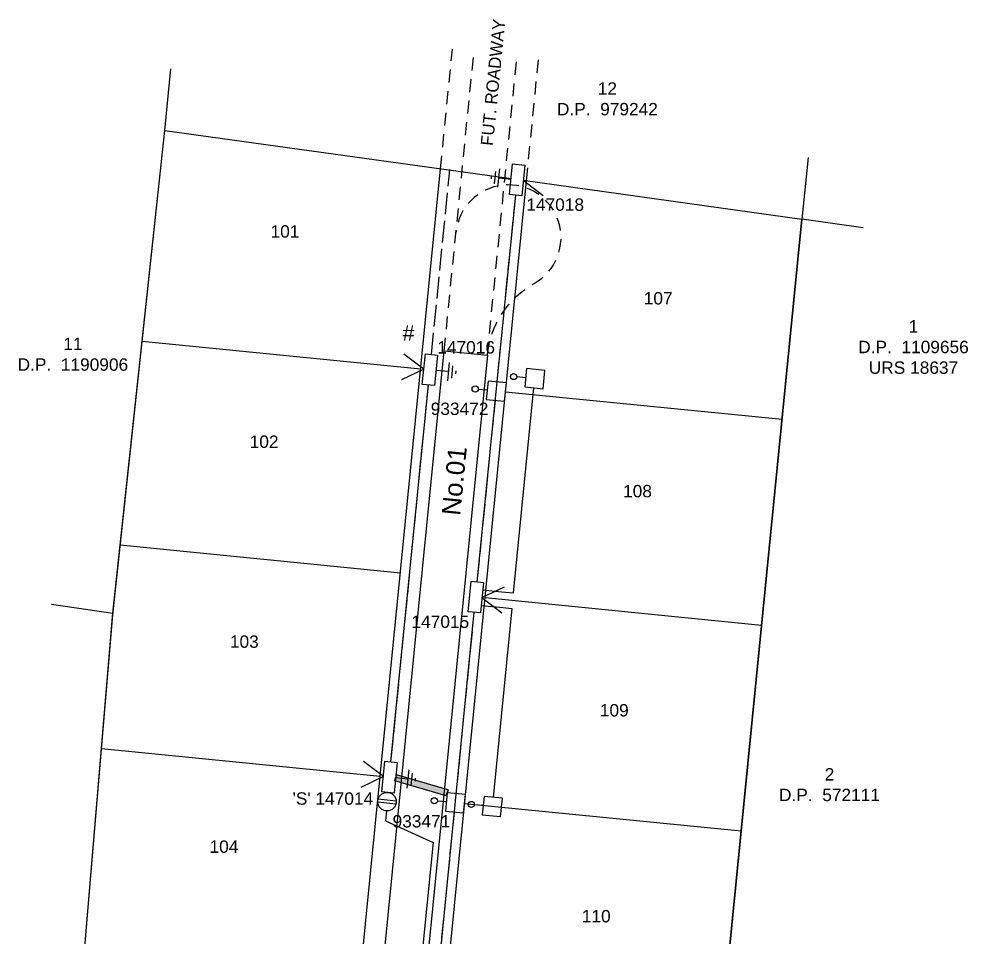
# Model space of a CAD drawing. Header units: metres. Extents: x 301814 to 301983, y 6283017 to 6283340.
# Drawn here: x 301829.7 to 301983, y 6283191.3 to 6283339.6 of the extents above; entities that cross this region are included whole.
import ezdxf
from ezdxf.enums import TextEntityAlignment as Align

# ---------------------------------------------------------------- set-up
doc = ezdxf.new("R2010")
doc.units = ezdxf.units.M
doc.header["$LTSCALE"] = 0.7
for name, pattern in [('Cable Exist OH', [1, 1, 0]), ('Dash', [5, 3, -2]), ('IE Trench LV', [6.5, 5, -1.5])]:
    doc.linetypes.add(name, pattern=pattern)
doc.layers.get('0').update_dxf_attribs({"color": 6})
for name, color, linetype in [('_User Miscellaneous1', 3, 'Continuous'), ('_User Miscellaneous11', 7, 'Continuous'), ('_User Miscellaneous4', 7, 'Continuous'), ('_User Miscellaneous7', 150, 'Continuous'), ('_User Miscellaneous8', 7, 'Continuous'), ('Cadastre Developer_SP_NEW', 4, 'Continuous'), ('Cadastre Land Parcels_SP_EXT', 4, 'Continuous'), ('Cadastre Roads_SP_NEW', 8, 'Continuous'), ('Duct_SP_NEW', 2, 'Continuous'), ('Equip_LV_NEW', 5, 'Continuous'), ('Mains_LV_NEW_R6', 2, 'Continuous'), ('Mains_LV_NEW_T84', 2, 'Continuous'), ('Services_SP_NEW_UG', 2, 'Continuous'), ('SupportsUG_SP_LV_NEW', 2, 'Continuous'), ('SupportsUG_SP_LV_SL_NEW', 2, 'Continuous'), ('Trench_SP_NEW', 2, 'Continuous')]:
    doc.layers.add(name, color=color, linetype=linetype)
doc.layers.add('_User Miscellaneous5', color=7, linetype='Continuous', lineweight=35)
doc.layers.add('_User Notes', color=7, linetype='Continuous', plot=False)
doc.styles.add('ARIAL', font='arial.ttf', dxfattribs={"height": 2})
doc.styles.add('Dot', font='dotfont.shx', dxfattribs={"height": 2})
doc.styles.add('POLE_LABEL', font='arial.ttf')
doc.styles.add('SL_LABEL', font='arial.ttf')
doc.styles.get("Standard").update_dxf_attribs({"font": 'arial.ttf'})
doc.styles.add('style1', font='iso3098b.shx')
doc.linetypes.add('Cable New UG', pattern='A,8,-1,["x",style1,S=3.5,R=0,X=0.35,Y=-1],-3.5', length=12.5)
doc.linetypes.add('Cable Z', pattern='A,8,-1,["Z",Standard,S=2.5,R=0,X=0.35,Y=-1.25],-3.5', length=12.5)

# ---------------------------------------------------------------- blocks, each defined once
blk = doc.blocks.new('*U37')
at = {"lineweight": -3}
blk.add_lwpolyline([(-2.48, 2.49), (2.47, 2.49), (2.47, 0.51), (-2.48, 0.51)], close=True, dxfattribs=at)
for tag, flags, p in [('STREET_CODE', 9, (1.5, 3.5)), ('OWNED_BY', 9, (1.5, 3.3)), ('OPERATED_BY', 9, (1.5, 3.1)), ('STATE', 9, (1.5, 2.7)), ('SUPPORT_TYPE', 9, (1.5, 2.5)), ('SUBURB', 9, (1.5, 1.7)), ('STREETNAME', 9, (1.5, 1.5)), ('MAINTAINED_BY', 9, (1.5, 2.9)), ('USAGE', 9, (1.5, 2.3)), ('LEGEND', 9, (1.5, 2.1)), ('PARENT', 9, (1.5, 1.9)), ('Z', 1, (1.5, 0.9)), ('LOCATION', 9, (1.5, 1.3)), ('NOTES', 9, (1.5, 1.1))]:
    blk.add_attdef(tag, text='', height=0.2, dxfattribs=dict(flags=flags)).set_placement(p, align=Align.MIDDLE_LEFT)
at = {"layer": '_User Miscellaneous4', "style": 'ARIAL', "flags": 8}
blk.add_attdef('ASSET_NUM', text='', height=2, dxfattribs=at).set_placement((2, 5.5), align=Align.MIDDLE_LEFT)
blk = doc.blocks.new('A$C1B2C29DD')
at = {"layer": 'Services_SP_NEW_UG', "color": 2, "flags": 128}
for points in [[(0, 0), (-2.1, 3.44)], [(0, 0), (2.1, 3.44)]]:
    blk.add_lwpolyline(points, dxfattribs=at)
blk = doc.blocks.new('*U38')
at = {"layer": '_User Miscellaneous7', "lineweight": -3}
blk.add_lwpolyline([(1.15, -5.99), (4.12, -5.99), (4.12, -3.02), (1.15, -3.02)], close=True, dxfattribs=at)
blk.add_lwpolyline([(2.63, -3.02), (2.63, -1.57)], dxfattribs=at)
blk.add_circle((2.63, -1.07), 0.5, dxfattribs=at)
at = {"layer": '_User Miscellaneous8', "color": 2, "lineweight": -3}
blk.add_lwpolyline([(-1.49, 0), (1.49, 0), (1.49, 2.97), (-1.49, 2.97)], close=True, dxfattribs=at)
at = {"style": 'POLE_LABEL', "flags": 9}
blk.add_attdef('STRUCTURE_PLANT_NUMBER', text='', height=0.2, dxfattribs=at).set_placement((1.64, 1.73), align=Align.MIDDLE_LEFT)
for tag, flags, p in [('STREET_CODE', 9, (1.64, 1.49)), ('OWNED_BY', 9, (1.64, 1.09)), ('OPERATED_BY', 9, (1.64, 0.89)), ('STATE', 9, (1.64, 0.49)), ('COLUMN_TYPE', 9, (1.64, 1.29)), ('MAINTAINED_BY', 9, (1.64, 0.69)), ('USAGE', 9, (1.64, 0.29)), ('LEGEND', 9, (1.64, 0.09)), ('SUBURB', 9, (1.64, -0.31)), ('STREETNAME', 9, (1.64, -0.51)), ('Z', 1, (1.64, -1.31)), ('PARENT', 9, (1.64, -0.11)), ('LOCATION', 9, (1.64, -0.71)), ('NOTES', 9, (1.64, -0.91)), ('LABEL_ALIGNMENT', 9, (1.64, -1.11))]:
    blk.add_attdef(tag, text='', height=0.2, dxfattribs=dict(flags=flags)).set_placement(p, align=Align.MIDDLE_LEFT)
at = {"layer": '_User Miscellaneous5', "style": 'ARIAL', "flags": 8}
blk.add_attdef('ASSET_NUM', text='', height=2, dxfattribs=at).set_placement((2, 3.49), align=Align.MIDDLE_LEFT)
blk = doc.blocks.new('*U43')
at = {"layer": '_User Miscellaneous8', "color": 2}
blk.add_line((0, 0), (0, 1.45), dxfattribs=at)
blk.add_circle((0, 1.95), 0.5, dxfattribs=at)
for tag, p, flags in [('Z', (0, 0), 1), ('OPERATED_BY', (0, -9.61), 9)]:
    blk.add_attdef(tag, p, '', height=0.2, dxfattribs=dict(flags=flags))
at = {"style": 'SL_LABEL', "flags": 9}
blk.add_attdef('STREET_CODE', text='', height=0.2, dxfattribs=at).set_placement((0, -0.2), align=Align.MIDDLE_LEFT)
at = {"flags": 9}
for tag, p in [('CONSTRUCTED_VOLTAGE', (0, -0.4)), ('CONTROL_TYPE', (0, -0.6)), ('OPERATING_VOLTAGE', (0, -1.4)), ('ORIENTATION', (0, -1.6)), ('LANTERN_PURPOSE', (0, -0.8)), ('LANTERN_TYPE', (0, -1)), ('NO_PHASES', (0, -1.2)), ('OWNED_BY', (0, -1.8)), ('STATE', (0, -2)), ('CEXIST', (0, -2.4)), ('CNEW', (0, -2.6)), ('CNUMBER', (0, -2.8)), ('CREMOVE', (0, -3)), ('USAGE', (0, -2.2)), ('CREPLACE', (0, -3.2)), ('LKINGHEIGHT', (0, -3.4)), ('LBRACKET', (0, -3.6)), ('LBRACKETVOCAB', (0, -3.8)), ('LCATEGORY', (0, -4)), ('LCHARGE1', (0, -4.2)), ('LCHARGE1PERCENT', (0, -4.4)), ('LCHARGE2', (0, -4.6)), ('LCHARGE2PERCENT', (0, -4.8)), ('LCHARGE3', (0, -5)), ('LCHARGE3PERCENT', (0, -5.2)), ('LEXIST', (0, -5.4)), ('LLAMP', (0, -5.6)), ('LLAMPVOCAB', (0, -5.8)), ('LMAST', (0, -6)), ('LMASTVOCAB', (0, -6.2)), ('LNEW', (0, -6.4)), ('LANTNUMBER', (0, -6.6)), ('LOUTREACH', (0, -7)), ('LOUTREACHVOCAB', (0, -7.2)), ('LRATECODE', (0, -7.4)), ('LREMOVE', (0, -7.6)), ('SUBURB', (0, -8.6)), ('STREETNAME', (0, -8.8)), ('LREPLACE', (0, -7.8)), ('LTYPE', (0, -8)), ('LTYPEVOCAB', (0, -8.2)), ('LEGEND', (0, -8.4)), ('LOCATION', (0, -9)), ('NOTES', (0, -9.2)), ('MAINTAINED_BY', (0, -9.86))]:
    blk.add_attdef(tag, text='', height=0.2, dxfattribs=at).set_placement(p, align=Align.MIDDLE_LEFT)
at = {"layer": '_User Notes', "style": 'SL_LABEL', "flags": 8}
blk.add_attdef('ASSET_NUM', text='', height=2.5, dxfattribs=at).set_placement((2, 2), align=Align.MIDDLE_LEFT)
at = {"layer": '_User Notes', "flags": 8}
blk.add_attdef('LNUMBER', text='', height=2.5, dxfattribs=at).set_placement((1.2, -2.8), align=Align.MIDDLE_LEFT)
blk = doc.blocks.new('Earth')
for p, q in [((0, -2.04), (0, 0)), ((-1.5, -2.04), (1.5, -2.04)), ((-1, -2.64), (1, -2.64)), ((-0.25, -3.24), (0.25, -3.24))]:
    blk.add_line(p, q)
blk = doc.blocks.new('*U5530')
at = {"layer": '_User Miscellaneous7', "lineweight": -3}
blk.add_lwpolyline([(-1.49, -6), (1.49, -6), (1.49, -3.03), (-1.49, -3.03)], close=True, dxfattribs=at)
blk.add_lwpolyline([(0, -3.03), (0, -1.58)], dxfattribs=at)
blk.add_circle((0, -1.08), 0.5, dxfattribs=at)
at = {"layer": '_User Miscellaneous8', "color": 2, "lineweight": -3}
blk.add_lwpolyline([(-1.49, 0), (1.49, 0), (1.49, 2.97), (-1.49, 2.97)], close=True, dxfattribs=at)
at = {"style": 'POLE_LABEL', "flags": 9}
blk.add_attdef('STRUCTURE_PLANT_NUMBER', text='', height=0.2, dxfattribs=at).set_placement((1.64, 1.73), align=Align.MIDDLE_LEFT)
for tag, flags, p in [('STREET_CODE', 9, (1.64, 1.49)), ('OWNED_BY', 9, (1.64, 1.09)), ('OPERATED_BY', 9, (1.64, 0.89)), ('STATE', 9, (1.64, 0.49)), ('COLUMN_TYPE', 9, (1.64, 1.29)), ('MAINTAINED_BY', 9, (1.64, 0.69)), ('USAGE', 9, (1.64, 0.29)), ('LEGEND', 9, (1.64, 0.09)), ('SUBURB', 9, (1.64, -0.31)), ('STREETNAME', 9, (1.64, -0.51)), ('Z', 1, (1.64, -1.31)), ('PARENT', 9, (1.64, -0.11)), ('LOCATION', 9, (1.64, -0.71)), ('NOTES', 9, (1.64, -0.91)), ('LABEL_ALIGNMENT', 9, (1.64, -1.11))]:
    blk.add_attdef(tag, text='', height=0.2, dxfattribs=dict(flags=flags)).set_placement(p, align=Align.MIDDLE_LEFT)
at = {"layer": '_User Miscellaneous5', "style": 'ARIAL', "flags": 8}
blk.add_attdef('ASSET_NUM', text='', height=2, dxfattribs=at).set_placement((2, 3.49), align=Align.MIDDLE_LEFT)
blk = doc.blocks.new('*U5545')
for tag, flags, p in [('TYPE', 9, (1.5, -2.6)), ('Z', 1, (1.5, -2.8)), ('NUMBER_OF_PHASES', 9, (1.5, -2.4))]:
    blk.add_attdef(tag, text='', height=0.2, dxfattribs=dict(flags=flags)).set_placement(p, align=Align.MIDDLE_LEFT)
blk.add_wipeout([(-1.06, -1.06), (-0.92, -1.18), (-0.76, -1.29), (-0.59, -1.37), (-0.42, -1.43), (-0.23, -1.48), (-0.05, -1.49), (0.14, -1.49), (0.33, -1.46), (0.51, -1.41), (0.68, -1.33), (0.84, -1.24), (0.99, -1.12), (1.12, -0.99), (1.24, -0.84), (1.33, -0.68), (1.41, -0.51), (1.46, -0.33), (1.49, -0.14), (1.49, 0.05), (1.48, 0.23), (1.43, 0.42), (1.37, 0.59), (1.29, 0.76), (1.18, 0.92), (1.06, 1.06), (0.92, 1.18), (0.76, 1.29), (0.59, 1.37), (0.42, 1.43), (0.23, 1.48), (0.05, 1.49), (-0.14, 1.49), (-0.33, 1.46), (-0.51, 1.41), (-0.68, 1.33), (-0.84, 1.24), (-0.99, 1.12), (-1.12, 0.99), (-1.24, 0.84), (-1.33, 0.68), (-1.41, 0.51), (-1.46, 0.33), (-1.49, 0.14), (-1.49, -0.05), (-1.48, -0.23), (-1.43, -0.42), (-1.37, -0.59), (-1.29, -0.76), (-1.18, -0.92)])
for p, q in [((1.48, 0.25), (-1.48, 0.25)), ((1.48, -0.25), (-1.48, -0.25))]:
    blk.add_line(p, q)
blk.add_circle((0, 0), 1.5)
at = {"flags": 9}
for tag, p in [('ACTUAL_STATUS', (1.5, 0)), ('CONSTRUCTED_VOLTAGE', (1.5, -0.2)), ('OPERATING_VOLTAGE', (1.5, -0.6)), ('ORIENTATION', (1.5, -0.8)), ('STATE', (1.5, -1)), ('SWITCH_TYPE', (1.5, -1.2)), ('NO_PHASES', (1.5, -0.4)), ('USAGE', (1.5, -1.4)), ('NOTES', (1.5, -1.6)), ('OWNED_BY', (1.5, -1.8)), ('OPERATED_BY', (1.5, -2)), ('MAINTAINED_BY', (1.5, -2.2))]:
    blk.add_attdef(tag, text='', height=0.2, dxfattribs=at).set_placement(p, align=Align.MIDDLE_LEFT)

msp = doc.modelspace()

# ---------------------------------------------------------------- hatches: boundary and pattern name
at = {"layer": '_User Miscellaneous11'}
h = msp.add_hatch(color=256, dxfattribs=at)
h.dxf.hatch_style = 1
h.paths.add_polyline_path([(301898.7, 6283214.11), (301898.99, 6283215.11), (301890.65, 6283217.54), (301890.36, 6283216.54)])

# ---------------------------------------------------------------- linework, layer by layer
at = {"layer": 'Cadastre Developer_SP_NEW'}
for p, q in [((301844.81, 6283243.34), (301853.25, 6283321.58)), ((301853.25, 6283321.58), (301909.18, 6283313.79)), ((301911.14, 6283313.52), (301956.15, 6283307.25)), ((301834.6, 6283121.51), (301844.81, 6283243.34))]:
    msp.add_line(p, q, dxfattribs=at)
at = {"layer": 'Cadastre Developer_SP_NEW', "flags": 128}
for points in [[(301878.39, 6283120.31), (301897.77, 6283315.39)], [(301892.27, 6283118.33), (301911.64, 6283313.45)], [(301936.26, 6283107), (301956.15, 6283307.25)], [(301849.58, 6283287.55), (301894.56, 6283283.08)], [(301952.94, 6283274.89), (301908.26, 6283279.32)], [(301846.03, 6283254.64), (301891.29, 6283250.14)], [(301949.63, 6283241.64), (301904.95, 6283246.08)], [(301843, 6283221.75), (301888.03, 6283217.28)], [(301946.33, 6283208.4), (301901.65, 6283212.84)]]:
    msp.add_lwpolyline(points, dxfattribs=at)
at = {"layer": 'Cadastre Land Parcels_SP_EXT', "linetype": 'Continuous'}
for p, q in [((301853.25, 6283321.58), (301854.19, 6283331.54)), ((301844.85, 6283243.63), (301853.25, 6283321.58)), ((301853.25, 6283321.58), (301909.18, 6283313.79)), ((301957.17, 6283317.2), (301956.15, 6283307.25)), ((301911.14, 6283313.52), (301956.15, 6283307.25)), ((301956.15, 6283307.25), (301936.26, 6283107)), ((301966.05, 6283305.85), (301956.15, 6283307.25)), ((301834.95, 6283245.08), (301844.85, 6283243.63)), ((301834.6, 6283121.51), (301844.85, 6283243.63))]:
    msp.add_line(p, q, dxfattribs=at)
at = {"layer": 'Cadastre Roads_SP_NEW'}
for p, q in [((301881.6, 6283117.17), (301898.36, 6283285.98)), ((301898.36, 6283285.98), (301905.33, 6283285.29)), ((301905.33, 6283285.29), (301888.47, 6283115.49))]:
    msp.add_line(p, q, dxfattribs=at)
at = {"layer": 'Cadastre Roads_SP_NEW', "linetype": 'Dash', "flags": 128}
for points in [[(301897.77, 6283315.38), (301899.69, 6283334.7)], [(301898.36, 6283285.98), (301903.17, 6283334.35)], [(301905.33, 6283285.29), (301910.13, 6283333.66)], [(301911.64, 6283313.45), (301913.62, 6283333.31)]]:
    msp.add_lwpolyline(points, dxfattribs=at)
msp.add_lwpolyline([(301905.33, 6283285.29, -0.244437), (301912.9, 6283296.87, 1.647033), (301900.27, 6283305.12)], format="xyb", dxfattribs=at)
at = {"layer": 'Duct_SP_NEW'}
for p, q in [((301890.36, 6283216.54), (301890.5, 6283217.04)), ((301898.7, 6283214.11), (301890.36, 6283216.54)), ((301890.65, 6283217.54), (301890.5, 6283217.04)), ((301898.99, 6283215.11), (301890.65, 6283217.54)), ((301898.99, 6283215.11), (301898.84, 6283214.61)), ((301898.7, 6283214.11), (301898.84, 6283214.61))]:
    msp.add_line(p, q, dxfattribs=at)
at = {"layer": 'Mains_LV_NEW_R6', "color": 2, "linetype": 'Cable Z', "ltscale": 0.8, "flags": 128}
for points in [[(301907.61, 6283247.09), (301909.56, 6283246.89), (301912.85, 6283280.02)], [(301904.57, 6283247.39), (301907.61, 6283247.09)], [(301904.32, 6283244.87), (301907.36, 6283244.57)], [(301907.36, 6283244.57), (301909.31, 6283244.38), (301906.29, 6283213.87)]]:
    msp.add_lwpolyline(points, dxfattribs=at)
at = {"layer": 'Mains_LV_NEW_T84', "color": 2, "linetype": 'Cable New UG', "flags": 128}
for points in [[(301903.71, 6283248.69), (301909.91, 6283311.14)], [(301889.76, 6283219.6), (301895.81, 6283280.47)], [(301897.1, 6283182.2), (301903.22, 6283243.77)], [(301889.02, 6283211.69), (301888.87, 6283210.11), (301896.56, 6283206.61), (301891.76, 6283158.76), (301910.43, 6283156.9)]]:
    msp.add_lwpolyline(points, dxfattribs=at)
at = {"layer": 'Services_SP_NEW_UG', "color": 2, "flags": 128}
msp.add_lwpolyline([(301911.14, 6283313.52), (301914.36, 6283311.09)], dxfattribs=at)
at = {"layer": 'Trench_SP_NEW', "linetype": 'IE Trench LV', "flags": 128}
for points in [[(301896.3, 6283285.39), (301899.26, 6283315.24)], [(301906.91, 6283280.95), (301909.91, 6283311.14)], [(301889.76, 6283219.6), (301895.81, 6283280.47)], [(301903.71, 6283248.69), (301906.62, 6283277.99)], [(301900.31, 6283214.46), (301903.22, 6283243.77)], [(301897.1, 6283182.2), (301900.01, 6283211.51)]]:
    msp.add_lwpolyline(points, dxfattribs=at)

# ---------------------------------------------------------------- block references
at = {"layer": 'Equip_LV_NEW', "linetype": 'Cable Exist OH', "lineweight": 0}
for p, rotation in [((301909.17, 6283313.7), 264.3286970265508), ((301897.04, 6283282.83), 84.32869702655081), ((301890.5, 6283217.04), 84.32869702655081)]:
    msp.add_blockref('Earth', p, dxfattribs=dict(at, rotation=rotation))
at = {"layer": 'Services_SP_NEW_UG', "color": 2}
for p, rotation in [((301895.07, 6283283.03), 84.32869700808291), ((301904.45, 6283246.13), 264.3286970080829), ((301888.53, 6283217.23), 84.32869700808291)]:
    msp.add_blockref('A$C1B2C29DD', p, dxfattribs=dict(at, rotation=rotation))
at = {"layer": 'SupportsUG_SP_LV_NEW'}
ref = msp.add_blockref('*U37', (301911.64, 6283313.45), dxfattribs=dict(at, rotation=84.32869702126047))
ref.add_attrib('ASSET_NUM_001', '147018', (301911.62, 6283308.59), dxfattribs={"layer": '_User Miscellaneous4', "height": 2, "style": 'ARIAL'})
ref = msp.add_blockref('*U37', (301894.56, 6283283.08), dxfattribs=dict(at, rotation=264.3286970203816))
ref.add_attrib('ASSET_NUM_001', '147016', (301897.24, 6283285.55), dxfattribs={"layer": '_User Miscellaneous4', "height": 2, "style": 'ARIAL'})
ref = msp.add_blockref('*U37', (301904.95, 6283246.08), dxfattribs=dict(at, rotation=84.32869702126047))
ref.add_attrib('ASSET_NUM_001', '147015', (301893.07, 6283241.24), dxfattribs={"layer": '_User Miscellaneous4', "height": 2, "style": 'ARIAL'})
ref = msp.add_blockref('*U37', (301888.03, 6283217.28), dxfattribs=dict(at, rotation=264.3286970203816))
ref.add_attrib('ASSET_NUM_001', "'S' 147014", (301873.86, 6283212.69), dxfattribs={"layer": '_User Miscellaneous4', "height": 2, "style": 'ARIAL'})
at = {"layer": 'SupportsUG_SP_LV_SL_NEW', "ltscale": 0.5}
ref = msp.add_blockref('*U38', (301908.26, 6283279.32), dxfattribs=dict(at, rotation=84.32869701532448))
ref.add_attrib('ASSET_NUM_001', '933472', (301896.18, 6283275.62), dxfattribs={"layer": '_User Miscellaneous5', "height": 2, "style": 'ARIAL'})
for p, rotation in [((301905.3, 6283279.62), 84.32869701532448), ((301898.7, 6283213.13), 84.3286970273884)]:
    msp.add_blockref('*U43', p, dxfattribs=dict(at, rotation=rotation))
ref = msp.add_blockref('*U5530', (301901.65, 6283212.84), dxfattribs=dict(at, rotation=84.3286970273884))
ref.add_attrib('ASSET_NUM_001', '933471', (301890.02, 6283209.02), dxfattribs={"layer": '_User Miscellaneous5', "height": 2, "style": 'ARIAL'})

# ---------------------------------------------------------------- texts
at = {"layer": '_User Miscellaneous1', "color": 7, "insert": (301891.62, 6283290.1), "char_height": 2.5, "attachment_point": 1, "rotation": 0.1586, "style": 'ARIAL'}
msp.add_mtext_dynamic_manual_height_columns('{\\C3;#}', width=5, gutter_width=10, heights=[0], dxfattribs=at)
at = {"layer": 'Cadastre Developer_SP_NEW', "style": 'ARIAL'}
for s, p in [('101', (301870.31, 6283304.26)), ('107', (301930.59, 6283293.47)), ('102', (301866.94, 6283270.31)), ('108', (301927.25, 6283262.33)), ('103', (301863.74, 6283238.03)), ('109', (301923.5, 6283226.94)), ('104', (301860.45, 6283204.92)), ('110', (301920.59, 6283193.69))]:
    msp.add_text(s, height=2, dxfattribs=at).set_placement(p)
at = {"layer": 'Cadastre Developer_SP_NEW', "color": 4, "char_height": 2, "attachment_point": 5, "style": 'ARIAL'}
for s, insert in [('12\\PD.P.  979242', (301924.72, 6283326.66)), ('1\\PD.P.  1109656\\PURS 18637', (301974.16, 6283286.59)), ('11\\PD.P.  1190906', (301838.38, 6283285.42)), ('2\\PD.P.  572111', (301960.59, 6283215.92))]:
    msp.add_mtext(s, dxfattribs=dict(at, insert=insert))
at = {"layer": 'Cadastre Roads_SP_NEW', "color": 8, "style": 'Dot'}
msp.add_text('FUT. ROADWAY', height=2, rotation=84.3287, dxfattribs=at).set_placement((301907.24, 6283329.23), align=Align.CENTER)
at = {"layer": 'Cadastre Roads_SP_NEW', "color": 3, "style": 'ARIAL'}
msp.add_text('No.01', height=3, rotation=84.3287, dxfattribs=at).set_placement((301901.48, 6283264.84), align=Align.CENTER)

# ---------------------------------------------------------------- next in the draw order: block references
at = {"layer": 'Equip_LV_NEW', "linetype": 'Cable Exist OH', "lineweight": 0, "rotation": 354.3286970198177}
msp.add_blockref('*U5545', (301889.12, 6283213.18), dxfattribs=at)

doc.saveas('drawing.dxf')
